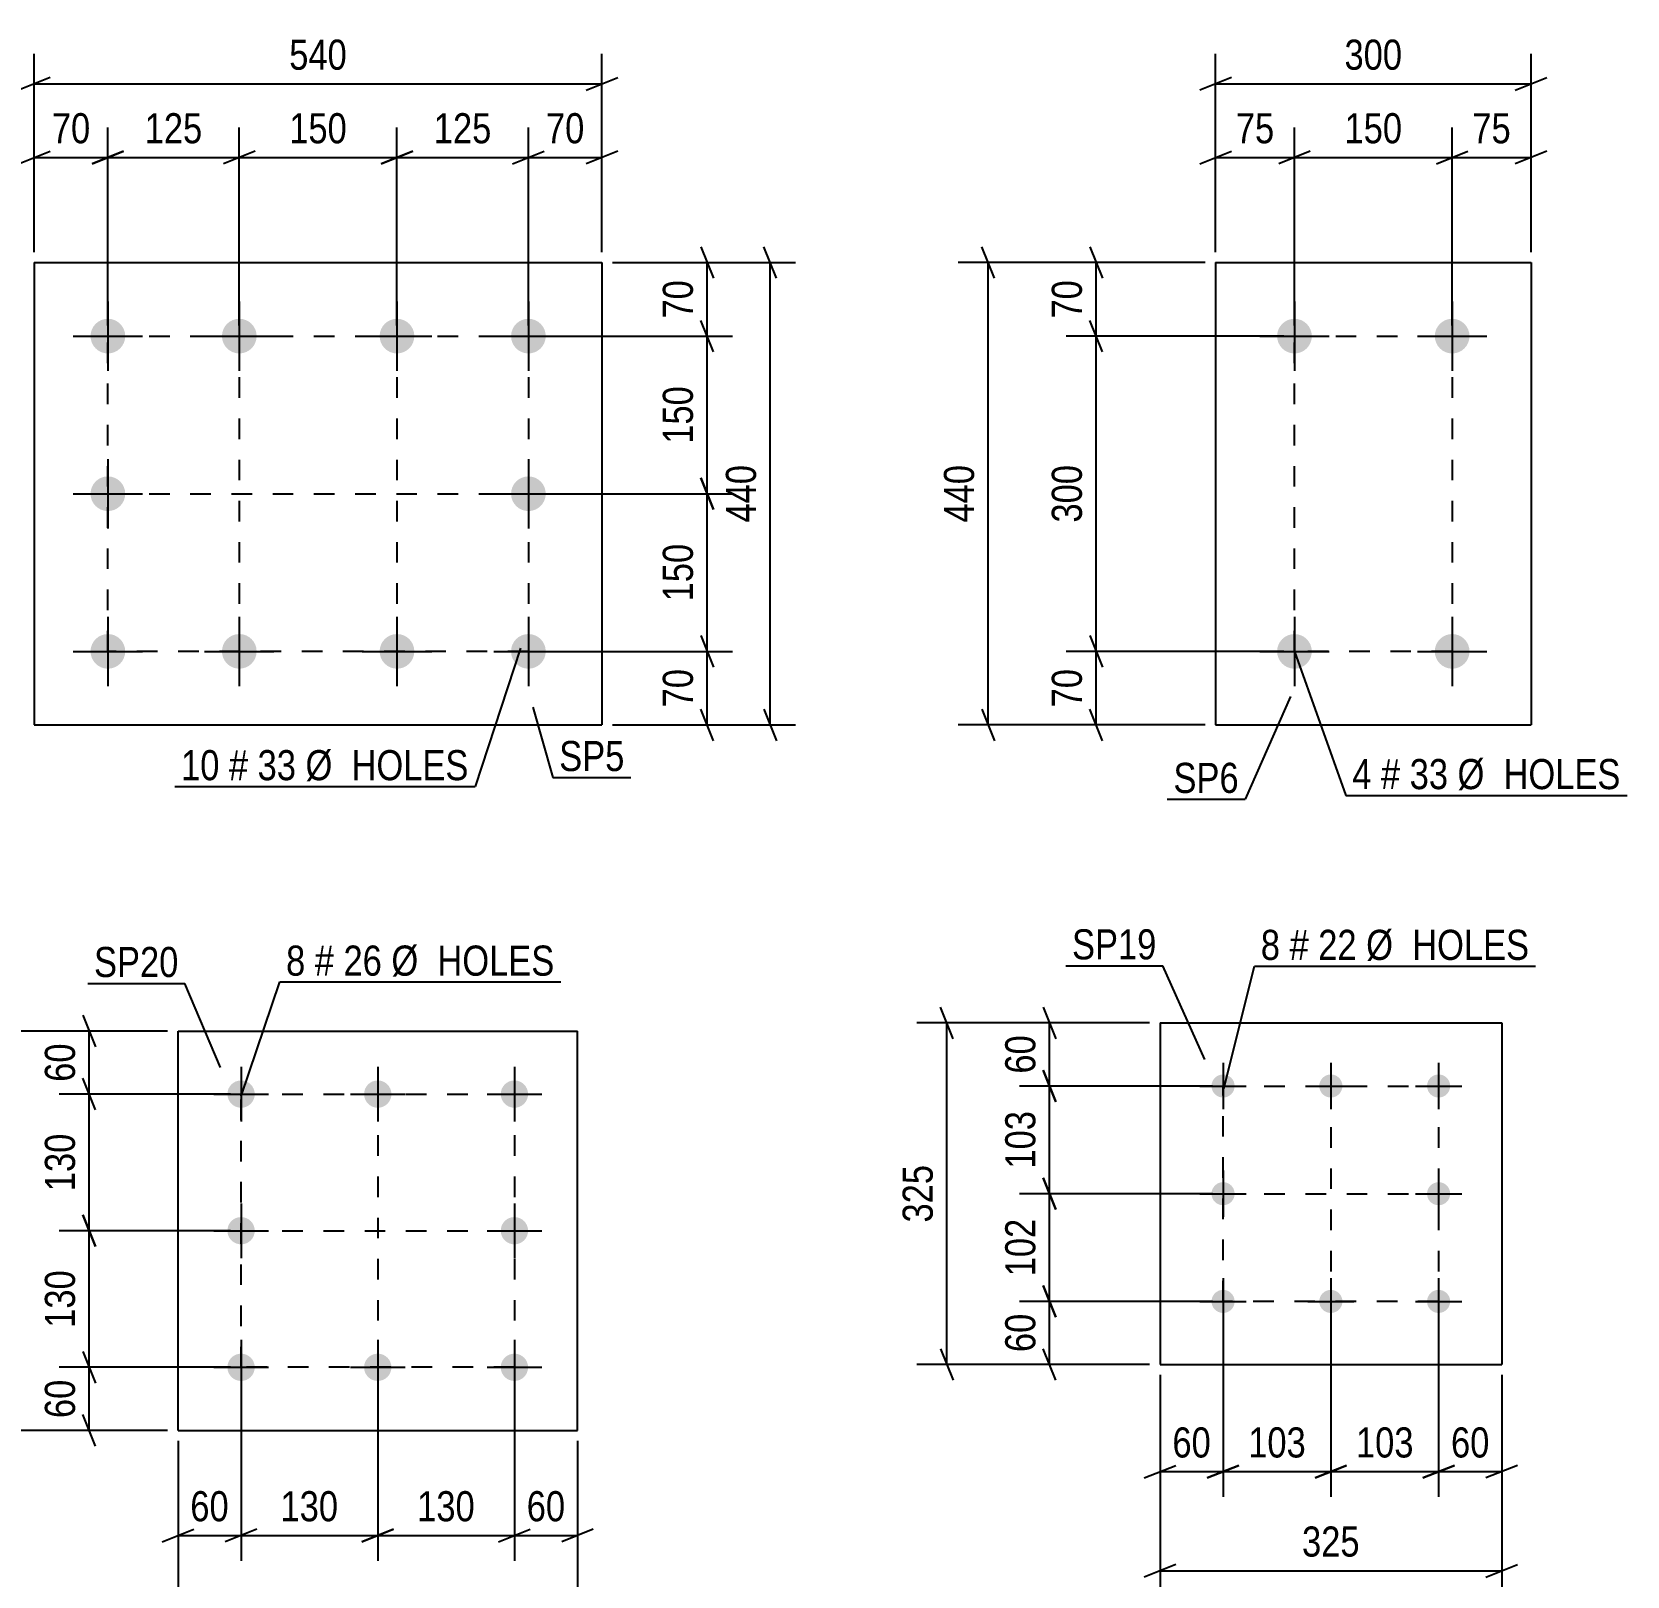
# Model space of a CAD drawing. Header units: millimetres. Extents: x 0 to 1189, y 0 to 841.
# Drawn here: x 195.6 to 347.3, y 141.1 to 288.1 of the extents above; entities that cross this region are included whole.
import ezdxf

# ---------------------------------------------------------------- set-up
doc = ezdxf.new("R2010")
doc.units = ezdxf.units.MM
doc.linetypes.add('DXK_LINE_DOT2', pattern=[3.9198, 1.9599, -1.9599])
doc.styles.add('Arial Narrow', font='ARIALN.TTF', dxfattribs={"height": 0.2})

# ---------------------------------------------------------------- blocks, each defined once
blk = doc.blocks.new('Bolt-285407614-7671 - 7637')
at = {"linetype": 'Continuous'}
for points in [[(315.68, 260.76, -1), (315.68, 257.46, -1)], [(330.68, 260.76, -1), (330.68, 257.46, -1)], [(315.68, 230.76, -1), (315.68, 227.46, -1)], [(330.68, 230.76, -1), (330.68, 227.46, -1)]]:
    blk.add_hatch(color=1, dxfattribs=at).paths.add_polyline_path(points)
at = {"color": 1, "linetype": 'Continuous'}
for p, q in [((315.68, 262.41), (315.68, 255.81)), ((330.68, 262.41), (330.68, 255.81)), ((312.38, 259.11), (318.98, 259.11)), ((327.38, 259.11), (333.98, 259.11)), ((315.68, 232.41), (315.68, 225.81)), ((330.68, 232.41), (330.68, 225.81)), ((312.38, 229.11), (318.98, 229.11)), ((327.38, 229.11), (333.98, 229.11))]:
    blk.add_line(p, q, dxfattribs=at)
blk = doc.blocks.new('Part-285407614-7676 - 7637')
at = {"color": 2, "linetype": 'Continuous'}
for p, q in [((308.18, 266.11), (308.18, 222.11)), ((308.18, 266.11), (338.18, 266.11)), ((338.18, 266.11), (338.18, 222.11)), ((308.18, 222.11), (338.18, 222.11))]:
    blk.add_line(p, q, dxfattribs=at)
blk = doc.blocks.new('Bolt-285407614-6817 - 6783')
at = {"linetype": 'Continuous'}
for points in [[(308.89, 188.85, -1), (308.89, 186.65, -1)], [(319.14, 188.85, -1), (319.14, 186.65, -1)], [(329.39, 188.85, -1), (329.39, 186.65, -1)], [(308.89, 178.6, -1), (308.89, 176.4, -1)], [(329.39, 178.6, -1), (329.39, 176.4, -1)], [(308.89, 168.35, -1), (308.89, 166.15, -1)], [(319.14, 168.35, -1), (319.14, 166.15, -1)], [(329.39, 168.35, -1), (329.39, 166.15, -1)]]:
    blk.add_hatch(color=1, dxfattribs=at).paths.add_polyline_path(points)
at = {"color": 1, "linetype": 'Continuous'}
for p, q in [((308.89, 189.95), (308.89, 185.55)), ((319.14, 189.95), (319.14, 185.55)), ((329.39, 189.95), (329.39, 185.55)), ((306.69, 187.75), (311.09, 187.75)), ((316.94, 187.75), (321.34, 187.75)), ((327.19, 187.75), (331.59, 187.75)), ((308.89, 179.7), (308.89, 175.3)), ((329.39, 179.7), (329.39, 175.3)), ((306.69, 177.5), (311.09, 177.5)), ((327.19, 177.5), (331.59, 177.5)), ((308.89, 169.45), (308.89, 165.05)), ((319.14, 169.45), (319.14, 165.05)), ((329.39, 169.45), (329.39, 165.05)), ((306.69, 167.25), (311.09, 167.25)), ((316.94, 167.25), (321.34, 167.25)), ((327.19, 167.25), (331.59, 167.25))]:
    blk.add_line(p, q, dxfattribs=at)
blk = doc.blocks.new('Part-285407614-6822 - 6783')
at = {"color": 2, "linetype": 'Continuous'}
for p, q in [((302.89, 193.75), (302.89, 161.25)), ((302.89, 193.75), (335.39, 193.75)), ((335.39, 193.75), (335.39, 161.25)), ((302.89, 161.25), (335.39, 161.25))]:
    blk.add_line(p, q, dxfattribs=at)
blk = doc.blocks.new('Bolt-285407614-6959 - 6925')
at = {"linetype": 'Continuous'}
for points in [[(215.48, 188.28, -1), (215.48, 185.68, -1)], [(228.48, 188.28, -1), (228.48, 185.68, -1)], [(241.48, 188.28, -1), (241.48, 185.68, -1)], [(215.48, 175.28, -1), (215.48, 172.68, -1)], [(241.48, 175.28, -1), (241.48, 172.68, -1)], [(215.48, 162.28, -1), (215.48, 159.68, -1)], [(228.48, 162.28, -1), (228.48, 159.68, -1)], [(241.48, 162.28, -1), (241.48, 159.68, -1)]]:
    blk.add_hatch(color=1, dxfattribs=at).paths.add_polyline_path(points)
at = {"color": 1, "linetype": 'Continuous'}
for p, q in [((215.48, 189.58), (215.48, 184.38)), ((228.48, 189.58), (228.48, 184.38)), ((241.48, 189.58), (241.48, 184.38)), ((212.88, 186.98), (218.08, 186.98)), ((225.88, 186.98), (231.08, 186.98)), ((238.88, 186.98), (244.08, 186.98)), ((215.48, 176.58), (215.48, 171.38)), ((241.48, 176.58), (241.48, 171.38)), ((212.88, 173.98), (218.08, 173.98)), ((238.88, 173.98), (244.08, 173.98)), ((215.48, 163.58), (215.48, 158.38)), ((228.48, 163.58), (228.48, 158.38)), ((241.48, 163.58), (241.48, 158.38)), ((212.88, 160.98), (218.08, 160.98)), ((225.88, 160.98), (231.08, 160.98)), ((238.88, 160.98), (244.08, 160.98))]:
    blk.add_line(p, q, dxfattribs=at)
blk = doc.blocks.new('Part-285407614-6964 - 6925')
at = {"color": 2, "linetype": 'Continuous'}
for p, q in [((209.48, 154.98), (209.48, 192.98)), ((209.48, 192.98), (247.48, 192.98)), ((247.48, 154.98), (247.48, 192.98)), ((209.48, 154.98), (247.48, 154.98))]:
    blk.add_line(p, q, dxfattribs=at)
blk = doc.blocks.new('Bolt-285407614-7809 - 7775')
at = {"linetype": 'Continuous'}
for points in [[(202.81, 260.76, -1), (202.81, 257.46, -1)], [(215.31, 260.76, -1), (215.31, 257.46, -1)], [(230.31, 260.76, -1), (230.31, 257.46, -1)], [(242.81, 260.76, -1), (242.81, 257.46, -1)], [(202.81, 245.76, -1), (202.81, 242.46, -1)], [(242.81, 245.76, -1), (242.81, 242.46, -1)], [(202.81, 230.76, -1), (202.81, 227.46, -1)], [(215.31, 230.76, -1), (215.31, 227.46, -1)], [(230.31, 230.76, -1), (230.31, 227.46, -1)], [(242.81, 230.76, -1), (242.81, 227.46, -1)]]:
    blk.add_hatch(color=1, dxfattribs=at).paths.add_polyline_path(points)
at = {"color": 1, "linetype": 'Continuous'}
for p, q in [((202.81, 262.41), (202.81, 255.81)), ((215.31, 262.41), (215.31, 255.81)), ((230.31, 262.41), (230.31, 255.81)), ((242.81, 262.41), (242.81, 255.81)), ((199.51, 259.11), (206.11, 259.11)), ((212.01, 259.11), (218.61, 259.11)), ((227.01, 259.11), (233.61, 259.11)), ((239.51, 259.11), (246.11, 259.11)), ((202.81, 247.41), (202.81, 240.81)), ((242.81, 247.41), (242.81, 240.81)), ((199.51, 244.11), (206.11, 244.11)), ((239.51, 244.11), (246.11, 244.11)), ((202.81, 232.41), (202.81, 225.81)), ((215.31, 232.41), (215.31, 225.81)), ((230.31, 232.41), (230.31, 225.81)), ((242.81, 232.41), (242.81, 225.81)), ((199.51, 229.11), (206.11, 229.11)), ((212.01, 229.11), (218.61, 229.11)), ((227.01, 229.11), (233.61, 229.11)), ((239.51, 229.11), (246.11, 229.11))]:
    blk.add_line(p, q, dxfattribs=at)
blk = doc.blocks.new('Part-285407614-7814 - 7775')
at = {"color": 2, "linetype": 'Continuous'}
for p, q in [((195.81, 266.11), (195.81, 222.11)), ((195.81, 266.11), (249.81, 266.11)), ((249.81, 266.11), (249.81, 222.11)), ((195.81, 222.11), (249.81, 222.11))]:
    blk.add_line(p, q, dxfattribs=at)
blk = doc.blocks.new('Rectangle-285407614-7761 - 7637')
at = {"color": 1, "linetype": 'DXK_LINE_DOT2'}
blk.add_lwpolyline([(315.68, 259.11), (330.68, 259.11), (330.68, 229.11), (315.68, 229.11), (315.68, 259.11)], close=True, dxfattribs=at)
blk = doc.blocks.new('Rectangle-285407614-6909 - 6783')
at = {"color": 1, "linetype": 'DXK_LINE_DOT2'}
blk.add_lwpolyline([(308.89, 187.75), (329.39, 187.75), (329.39, 167.25), (308.89, 167.25), (308.89, 187.75)], close=True, dxfattribs=at)
blk = doc.blocks.new('Rectangle-285407614-7051 - 6925')
at = {"color": 1, "linetype": 'DXK_LINE_DOT2'}
blk.add_lwpolyline([(215.48, 186.98), (241.48, 186.98), (241.48, 160.98), (215.48, 160.98), (215.48, 186.98)], close=True, dxfattribs=at)
blk = doc.blocks.new('Rectangle-285407614-7910 - 7775')
at = {"color": 1, "linetype": 'DXK_LINE_DOT2'}
blk.add_lwpolyline([(202.81, 259.11), (242.81, 259.11), (242.81, 229.11), (202.81, 229.11), (202.81, 259.11)], close=True, dxfattribs=at)
blk = doc.blocks.new('Line-285407614-6902 - 6783')
at = {"color": 1, "linetype": 'DXK_LINE_DOT2'}
blk.add_line((308.89, 177.5), (329.39, 177.5), dxfattribs=at)
blk = doc.blocks.new('Line-285407614-7044 - 6925')
at = {"color": 1, "linetype": 'DXK_LINE_DOT2'}
blk.add_line((215.48, 173.98), (241.48, 173.98), dxfattribs=at)
blk = doc.blocks.new('Line-285407614-7903 - 7775')
at = {"color": 1, "linetype": 'DXK_LINE_DOT2'}
blk.add_line((202.81, 244.11), (242.81, 244.11), dxfattribs=at)
blk = doc.blocks.new('Line-285407614-6895 - 6783')
at = {"color": 1, "linetype": 'DXK_LINE_DOT2'}
blk.add_line((319.14, 187.75), (319.14, 167.25), dxfattribs=at)
blk = doc.blocks.new('Line-285407614-7037 - 6925')
at = {"color": 1, "linetype": 'DXK_LINE_DOT2'}
blk.add_line((228.48, 186.98), (228.48, 160.98), dxfattribs=at)
blk = doc.blocks.new('Line-285407614-7896 - 7775')
at = {"color": 1, "linetype": 'DXK_LINE_DOT2'}
blk.add_line((215.31, 259.11), (215.31, 229.11), dxfattribs=at)
blk = doc.blocks.new('Line-285407614-7889 - 7775')
at = {"color": 1, "linetype": 'DXK_LINE_DOT2'}
blk.add_line((230.31, 259.11), (230.31, 229.11), dxfattribs=at)
blk = doc.blocks.new('StraightDimension-285407614-7689 - 7637')
at = {"color": 7, "linetype": 'Continuous'}
for p, q in [((308.18, 267.11), (308.18, 278.96)), ((315.68, 260.11), (315.68, 278.96)), ((306.68, 275.51), (309.68, 276.71)), ((317.18, 276.71), (314.18, 275.51)), ((308.18, 276.11), (315.68, 276.11))]:
    blk.add_line(p, q, dxfattribs=at)
at = {"color": 0}
blk.add_wipeout([(314.36, 276.86), (314.36, 281.06), (309.5, 281.06), (309.5, 276.86)], dxfattribs=at)
at = {"color": 3, "style": 'Arial Narrow'}
blk.add_text('75', height=2.863, dxfattribs=at).set_placement((310.1, 277.46))
blk = doc.blocks.new('StraightDimension-285407614-7699 - 7637')
at = {"color": 7, "linetype": 'Continuous'}
for p, q in [((315.68, 260.11), (315.68, 278.96)), ((330.68, 260.11), (330.68, 278.96)), ((317.18, 276.71), (314.18, 275.51)), ((329.18, 275.51), (332.18, 276.71)), ((315.68, 276.11), (330.68, 276.11))]:
    blk.add_line(p, q, dxfattribs=at)
at = {"color": 0}
blk.add_wipeout([(326.53, 276.86), (326.53, 281.06), (319.84, 281.06), (319.84, 276.86)], dxfattribs=at)
at = {"color": 3, "style": 'Arial Narrow'}
blk.add_text('150', height=2.863, dxfattribs=at).set_placement((320.44, 277.46))
blk = doc.blocks.new('StraightDimension-285407614-7731 - 7637')
at = {"color": 7, "linetype": 'Continuous'}
for p, q in [((296.21, 230.61), (297.41, 227.61)), ((314.68, 229.11), (293.96, 229.11)), ((296.81, 222.11), (296.81, 229.11)), ((297.41, 220.61), (296.21, 223.61)), ((307.18, 222.11), (293.96, 222.11))]:
    blk.add_line(p, q, dxfattribs=at)
at = {"color": 0}
blk.add_wipeout([(296.06, 228.04), (291.86, 228.04), (291.86, 223.18), (296.06, 223.18)], dxfattribs=at)
at = {"color": 3, "style": 'Arial Narrow'}
blk.add_text('70', height=2.863, rotation=90.0002, dxfattribs=at).set_placement((295.46, 223.78))
blk = doc.blocks.new('StraightDimension-285407614-7678 - 7637')
at = {"color": 7, "linetype": 'Continuous'}
for p, q in [((308.18, 267.11), (308.18, 285.96)), ((338.18, 267.11), (338.18, 285.96)), ((309.68, 283.71), (306.68, 282.51)), ((308.18, 283.11), (338.18, 283.11)), ((336.68, 282.51), (339.68, 283.71))]:
    blk.add_line(p, q, dxfattribs=at)
at = {"color": 0}
blk.add_wipeout([(326.53, 283.86), (326.53, 288.06), (319.84, 288.06), (319.84, 283.86)], dxfattribs=at)
at = {"color": 3, "style": 'Arial Narrow'}
blk.add_text('300', height=2.863, dxfattribs=at).set_placement((320.44, 284.46))
blk = doc.blocks.new('StraightDimension-285407614-7709 - 7637')
at = {"color": 7, "linetype": 'Continuous'}
for p, q in [((330.68, 260.11), (330.68, 278.96)), ((338.18, 267.11), (338.18, 278.96)), ((329.18, 275.51), (332.18, 276.71)), ((339.68, 276.71), (336.68, 275.51)), ((330.68, 276.11), (338.18, 276.11))]:
    blk.add_line(p, q, dxfattribs=at)
at = {"color": 0}
blk.add_wipeout([(336.86, 276.86), (336.86, 281.06), (332, 281.06), (332, 276.86)], dxfattribs=at)
at = {"color": 3, "style": 'Arial Narrow'}
blk.add_text('75', height=2.863, dxfattribs=at).set_placement((332.6, 277.46))
blk = doc.blocks.new('StraightDimension-285407614-7720 - 7637')
at = {"color": 7, "linetype": 'Continuous'}
for p, q in [((287.15, 264.61), (285.95, 267.61)), ((307.18, 266.11), (283.7, 266.11)), ((286.55, 222.11), (286.55, 266.11)), ((285.95, 223.61), (287.15, 220.61)), ((307.18, 222.11), (283.7, 222.11))]:
    blk.add_line(p, q, dxfattribs=at)
at = {"color": 0}
blk.add_wipeout([(285.8, 247.45), (281.6, 247.45), (281.6, 240.77), (285.8, 240.77)], dxfattribs=at)
at = {"color": 3, "style": 'Arial Narrow'}
blk.add_text('440', height=2.863, rotation=90.0002, dxfattribs=at).set_placement((285.2, 241.37))
blk = doc.blocks.new('StraightDimension-285407614-7741 - 7637')
at = {"color": 7, "linetype": 'Continuous'}
for p, q in [((297.41, 257.61), (296.21, 260.61)), ((314.68, 259.11), (293.96, 259.11)), ((296.81, 229.11), (296.81, 259.11)), ((296.21, 230.61), (297.41, 227.61)), ((314.68, 229.11), (293.96, 229.11))]:
    blk.add_line(p, q, dxfattribs=at)
at = {"color": 0}
blk.add_wipeout([(296.06, 247.45), (291.86, 247.45), (291.86, 240.77), (296.06, 240.77)], dxfattribs=at)
at = {"color": 3, "style": 'Arial Narrow'}
blk.add_text('300', height=2.863, rotation=90.0002, dxfattribs=at).set_placement((295.46, 241.37))
blk = doc.blocks.new('StraightDimension-285407614-7751 - 7637')
at = {"color": 7, "linetype": 'Continuous'}
for p, q in [((296.21, 267.61), (297.41, 264.61)), ((307.18, 266.11), (293.96, 266.11)), ((296.81, 259.11), (296.81, 266.11)), ((297.41, 257.61), (296.21, 260.61)), ((314.68, 259.11), (293.96, 259.11))]:
    blk.add_line(p, q, dxfattribs=at)
at = {"color": 0}
blk.add_wipeout([(296.06, 265.04), (291.86, 265.04), (291.86, 260.18), (296.06, 260.18)], dxfattribs=at)
at = {"color": 3, "style": 'Arial Narrow'}
blk.add_text('70', height=2.863, rotation=90.0002, dxfattribs=at).set_placement((295.46, 260.78))
blk = doc.blocks.new('StraightDimension-285407614-6824 - 6783')
at = {"color": 7, "linetype": 'Continuous'}
for p, q in [((302.89, 160.25), (302.89, 139.22)), ((335.39, 160.25), (335.39, 139.22)), ((304.39, 142.22), (301.39, 141.02)), ((302.89, 141.62), (335.39, 141.62)), ((333.89, 141.02), (336.89, 142.22))]:
    blk.add_line(p, q, dxfattribs=at)
at = {"color": 0}
blk.add_wipeout([(322.49, 142.37), (322.49, 146.57), (315.8, 146.57), (315.8, 142.37)], dxfattribs=at)
at = {"color": 3, "style": 'Arial Narrow'}
blk.add_text('325', height=2.863, dxfattribs=at).set_placement((316.4, 142.97))
blk = doc.blocks.new('StraightDimension-285407614-6835 - 6783')
at = {"color": 7, "linetype": 'Continuous'}
for p, q in [((308.89, 166.25), (308.89, 148.65)), ((302.89, 160.25), (302.89, 148.65)), ((301.39, 150.45), (304.39, 151.65)), ((302.89, 151.05), (308.89, 151.05)), ((310.39, 151.65), (307.39, 150.45))]:
    blk.add_line(p, q, dxfattribs=at)
at = {"color": 0}
blk.add_wipeout([(308.32, 151.8), (308.32, 156), (303.47, 156), (303.47, 151.8)], dxfattribs=at)
at = {"color": 3, "style": 'Arial Narrow'}
blk.add_text('60', height=2.863, dxfattribs=at).set_placement((304.07, 152.4))
blk = doc.blocks.new('StraightDimension-285407614-6849 - 6783')
at = {"color": 7, "linetype": 'Continuous'}
for p, q in [((329.39, 166.25), (329.39, 148.65)), ((335.39, 160.25), (335.39, 148.65)), ((327.89, 150.45), (330.89, 151.65)), ((329.39, 151.05), (335.39, 151.05)), ((336.89, 151.65), (333.89, 150.45))]:
    blk.add_line(p, q, dxfattribs=at)
at = {"color": 0}
blk.add_wipeout([(334.82, 151.8), (334.82, 156), (329.97, 156), (329.97, 151.8)], dxfattribs=at)
at = {"color": 3, "style": 'Arial Narrow'}
blk.add_text('60', height=2.863, dxfattribs=at).set_placement((330.57, 152.4))
blk = doc.blocks.new('StraightDimension-285407614-6860 - 6783')
at = {"color": 7, "linetype": 'Continuous'}
for p, q in [((283.22, 192.25), (282.02, 195.25)), ((301.89, 193.75), (279.77, 193.75)), ((282.62, 161.25), (282.62, 193.75)), ((282.02, 162.75), (283.22, 159.75)), ((301.89, 161.25), (279.77, 161.25))]:
    blk.add_line(p, q, dxfattribs=at)
at = {"color": 0}
blk.add_wipeout([(281.87, 180.85), (277.67, 180.85), (277.67, 174.16), (281.87, 174.16)], dxfattribs=at)
at = {"color": 3, "style": 'Arial Narrow'}
blk.add_text('325', height=2.863, rotation=90.0002, dxfattribs=at).set_placement((281.27, 174.76))
blk = doc.blocks.new('StraightDimension-285407614-6871 - 6783')
at = {"color": 7, "linetype": 'Continuous'}
for p, q in [((291.78, 168.75), (292.98, 165.75)), ((307.89, 167.25), (289.53, 167.25)), ((292.38, 161.25), (292.38, 167.25)), ((292.98, 159.75), (291.78, 162.75)), ((301.89, 161.25), (289.53, 161.25))]:
    blk.add_line(p, q, dxfattribs=at)
at = {"color": 0}
blk.add_wipeout([(291.63, 166.68), (287.43, 166.68), (287.43, 161.83), (291.63, 161.83)], dxfattribs=at)
at = {"color": 3, "style": 'Arial Narrow'}
blk.add_text('60', height=2.863, rotation=90.0002, dxfattribs=at).set_placement((291.03, 162.43))
blk = doc.blocks.new('StraightDimension-285407614-6885 - 6783')
at = {"color": 7, "linetype": 'Continuous'}
for p, q in [((291.78, 195.25), (292.98, 192.25)), ((301.89, 193.75), (289.53, 193.75)), ((292.38, 187.75), (292.38, 193.75)), ((292.98, 186.25), (291.78, 189.25)), ((307.89, 187.75), (289.53, 187.75))]:
    blk.add_line(p, q, dxfattribs=at)
at = {"color": 0}
blk.add_wipeout([(291.63, 193.18), (287.43, 193.18), (287.43, 188.33), (291.63, 188.33)], dxfattribs=at)
at = {"color": 3, "style": 'Arial Narrow'}
blk.add_text('60', height=2.863, rotation=90.0002, dxfattribs=at).set_placement((291.03, 188.93))
blk = doc.blocks.new('StraightDimension-285407614-36236 - 6783')
at = {"color": 7, "linetype": 'Continuous'}
for p, q in [((308.89, 166.25), (308.89, 148.65)), ((319.14, 166.25), (319.14, 148.65)), ((307.39, 150.45), (310.39, 151.65)), ((308.89, 151.05), (319.14, 151.05)), ((320.64, 151.65), (317.64, 150.45))]:
    blk.add_line(p, q, dxfattribs=at)
at = {"color": 0}
blk.add_wipeout([(317.36, 151.8), (317.36, 156), (310.68, 156), (310.68, 151.8)], dxfattribs=at)
at = {"color": 3, "style": 'Arial Narrow'}
blk.add_text('103', height=2.863, dxfattribs=at).set_placement((311.28, 152.4))
blk = doc.blocks.new('StraightDimension-285407614-36238 - 6783')
at = {"color": 7, "linetype": 'Continuous'}
for p, q in [((319.14, 166.25), (319.14, 148.65)), ((329.39, 166.25), (329.39, 148.65)), ((317.64, 150.45), (320.64, 151.65)), ((319.14, 151.05), (329.39, 151.05)), ((330.89, 151.65), (327.89, 150.45))]:
    blk.add_line(p, q, dxfattribs=at)
at = {"color": 0}
blk.add_wipeout([(327.61, 151.8), (327.61, 156), (320.93, 156), (320.93, 151.8)], dxfattribs=at)
at = {"color": 3, "style": 'Arial Narrow'}
blk.add_text('103', height=2.863, dxfattribs=at).set_placement((321.53, 152.4))
blk = doc.blocks.new('StraightDimension-285407614-36258 - 6783')
at = {"color": 7, "linetype": 'Continuous'}
for p, q in [((291.78, 179), (292.98, 176)), ((307.89, 177.5), (289.53, 177.5)), ((292.38, 167.25), (292.38, 177.5)), ((292.98, 165.75), (291.78, 168.75)), ((307.89, 167.25), (289.53, 167.25))]:
    blk.add_line(p, q, dxfattribs=at)
at = {"color": 0}
blk.add_wipeout([(291.63, 175.72), (287.43, 175.72), (287.43, 169.04), (291.63, 169.04)], dxfattribs=at)
at = {"color": 3, "style": 'Arial Narrow'}
blk.add_text('102', height=2.863, rotation=90.0002, dxfattribs=at).set_placement((291.03, 169.64))
blk = doc.blocks.new('StraightDimension-285407614-36260 - 6783')
at = {"color": 7, "linetype": 'Continuous'}
for p, q in [((291.78, 189.25), (292.98, 186.25)), ((307.89, 187.75), (289.53, 187.75)), ((292.38, 177.5), (292.38, 187.75)), ((292.98, 176), (291.78, 179)), ((307.89, 177.5), (289.53, 177.5))]:
    blk.add_line(p, q, dxfattribs=at)
at = {"color": 0}
blk.add_wipeout([(291.63, 185.97), (287.43, 185.97), (287.43, 179.29), (291.63, 179.29)], dxfattribs=at)
at = {"color": 3, "style": 'Arial Narrow'}
blk.add_text('103', height=2.863, rotation=90.0002, dxfattribs=at).set_placement((291.03, 179.89))
blk = doc.blocks.new('StraightDimension-285407614-36305 - 6925')
at = {"color": 7, "linetype": 'Continuous'}
for p, q in [((201.63, 172.48), (200.43, 175.48)), ((214.48, 173.98), (198.18, 173.98)), ((201.03, 160.98), (201.03, 173.98)), ((200.43, 162.48), (201.63, 159.48)), ((214.48, 160.98), (198.18, 160.98))]:
    blk.add_line(p, q, dxfattribs=at)
at = {"color": 0}
blk.add_wipeout([(200.28, 170.83), (196.08, 170.83), (196.08, 164.14), (200.28, 164.14)], dxfattribs=at)
at = {"color": 3, "style": 'Arial Narrow'}
blk.add_text('130', height=2.863, rotation=90.0002, dxfattribs=at).set_placement((199.68, 164.74))
blk = doc.blocks.new('StraightDimension-285407614-6966 - 6925')
at = {"color": 7, "linetype": 'Continuous'}
for p, q in [((209.48, 153.98), (209.48, 132.66)), ((247.48, 153.98), (247.48, 132.66)), ((210.98, 135.66), (207.98, 134.46)), ((209.48, 135.06), (247.48, 135.06)), ((245.98, 134.46), (248.98, 135.66))]:
    blk.add_line(p, q, dxfattribs=at)
at = {"color": 0}
blk.add_wipeout([(231.82, 135.81), (231.82, 140.01), (225.13, 140.01), (225.13, 135.81)], dxfattribs=at)
at = {"color": 3, "style": 'Arial Narrow'}
blk.add_text('380', height=2.863, dxfattribs=at).set_placement((225.73, 136.41))
blk = doc.blocks.new('StraightDimension-285407614-36283 - 6925')
at = {"color": 7, "linetype": 'Continuous'}
for p, q in [((215.48, 159.98), (215.48, 142.58)), ((228.48, 159.98), (228.48, 142.58)), ((216.98, 145.58), (213.98, 144.38)), ((215.48, 144.98), (228.48, 144.98)), ((226.98, 144.38), (229.98, 145.58))]:
    blk.add_line(p, q, dxfattribs=at)
at = {"color": 0}
blk.add_wipeout([(225.32, 145.73), (225.32, 149.93), (218.63, 149.93), (218.63, 145.73)], dxfattribs=at)
at = {"color": 3, "style": 'Arial Narrow'}
blk.add_text('130', height=2.863, dxfattribs=at).set_placement((219.23, 146.33))
blk = doc.blocks.new('StraightDimension-285407614-6977 - 6925')
at = {"color": 7, "linetype": 'Continuous'}
for p, q in [((215.48, 159.98), (215.48, 142.58)), ((209.48, 153.98), (209.48, 142.58)), ((207.98, 144.38), (210.98, 145.58)), ((209.48, 144.98), (215.48, 144.98)), ((216.98, 145.58), (213.98, 144.38))]:
    blk.add_line(p, q, dxfattribs=at)
at = {"color": 0}
blk.add_wipeout([(214.9, 145.73), (214.9, 149.93), (210.05, 149.93), (210.05, 145.73)], dxfattribs=at)
at = {"color": 3, "style": 'Arial Narrow'}
blk.add_text('60', height=2.863, dxfattribs=at).set_placement((210.65, 146.33))
blk = doc.blocks.new('StraightDimension-285407614-36285 - 6925')
at = {"color": 7, "linetype": 'Continuous'}
for p, q in [((228.48, 159.98), (228.48, 142.58)), ((241.48, 159.98), (241.48, 142.58)), ((229.98, 145.58), (226.98, 144.38)), ((228.48, 144.98), (241.48, 144.98)), ((239.98, 144.38), (242.98, 145.58))]:
    blk.add_line(p, q, dxfattribs=at)
at = {"color": 0}
blk.add_wipeout([(238.32, 145.73), (238.32, 149.93), (231.63, 149.93), (231.63, 145.73)], dxfattribs=at)
at = {"color": 3, "style": 'Arial Narrow'}
blk.add_text('130', height=2.863, dxfattribs=at).set_placement((232.23, 146.33))
blk = doc.blocks.new('StraightDimension-285407614-6991 - 6925')
at = {"color": 7, "linetype": 'Continuous'}
for p, q in [((241.48, 159.98), (241.48, 142.58)), ((247.48, 153.98), (247.48, 142.58)), ((239.98, 144.38), (242.98, 145.58)), ((241.48, 144.98), (247.48, 144.98)), ((248.98, 145.58), (245.98, 144.38))]:
    blk.add_line(p, q, dxfattribs=at)
at = {"color": 0}
blk.add_wipeout([(246.9, 145.73), (246.9, 149.93), (242.05, 149.93), (242.05, 145.73)], dxfattribs=at)
at = {"color": 3, "style": 'Arial Narrow'}
blk.add_text('60', height=2.863, dxfattribs=at).set_placement((242.65, 146.33))
blk = doc.blocks.new('StraightDimension-285407614-7002 - 6925')
at = {"color": 7, "linetype": 'Continuous'}
for p, q in [((191.54, 191.48), (190.34, 194.48)), ((208.48, 192.98), (188.09, 192.98)), ((190.94, 154.98), (190.94, 192.98)), ((190.34, 156.48), (191.54, 153.48)), ((208.48, 154.98), (188.09, 154.98))]:
    blk.add_line(p, q, dxfattribs=at)
at = {"color": 0}
blk.add_wipeout([(190.19, 177.33), (185.99, 177.33), (185.99, 170.64), (190.19, 170.64)], dxfattribs=at)
at = {"color": 3, "style": 'Arial Narrow'}
blk.add_text('380', height=2.863, rotation=90.0002, dxfattribs=at).set_placement((189.59, 171.24))
blk = doc.blocks.new('StraightDimension-285407614-7013 - 6925')
at = {"color": 7, "linetype": 'Continuous'}
for p, q in [((200.43, 162.48), (201.63, 159.48)), ((214.48, 160.98), (198.18, 160.98)), ((201.03, 154.98), (201.03, 160.98)), ((201.63, 153.48), (200.43, 156.48)), ((208.48, 154.98), (198.18, 154.98))]:
    blk.add_line(p, q, dxfattribs=at)
at = {"color": 0}
blk.add_wipeout([(200.28, 160.41), (196.08, 160.41), (196.08, 155.55), (200.28, 155.55)], dxfattribs=at)
at = {"color": 3, "style": 'Arial Narrow'}
blk.add_text('60', height=2.863, rotation=90.0002, dxfattribs=at).set_placement((199.68, 156.15))
blk = doc.blocks.new('StraightDimension-285407614-7027 - 6925')
at = {"color": 7, "linetype": 'Continuous'}
for p, q in [((200.43, 194.48), (201.63, 191.48)), ((208.48, 192.98), (198.18, 192.98)), ((201.03, 186.98), (201.03, 192.98)), ((201.63, 185.48), (200.43, 188.48)), ((214.48, 186.98), (198.18, 186.98))]:
    blk.add_line(p, q, dxfattribs=at)
at = {"color": 0}
blk.add_wipeout([(200.28, 192.41), (196.08, 192.41), (196.08, 187.55), (200.28, 187.55)], dxfattribs=at)
at = {"color": 3, "style": 'Arial Narrow'}
blk.add_text('60', height=2.863, rotation=90.0002, dxfattribs=at).set_placement((199.68, 188.15))
blk = doc.blocks.new('StraightDimension-285407614-36307 - 6925')
at = {"color": 7, "linetype": 'Continuous'}
for p, q in [((201.63, 185.48), (200.43, 188.48)), ((214.48, 186.98), (198.18, 186.98)), ((201.03, 173.98), (201.03, 186.98)), ((200.43, 175.48), (201.63, 172.48)), ((214.48, 173.98), (198.18, 173.98))]:
    blk.add_line(p, q, dxfattribs=at)
at = {"color": 0}
blk.add_wipeout([(200.28, 183.83), (196.08, 183.83), (196.08, 177.14), (200.28, 177.14)], dxfattribs=at)
at = {"color": 3, "style": 'Arial Narrow'}
blk.add_text('130', height=2.863, rotation=90.0002, dxfattribs=at).set_placement((199.68, 177.74))
blk = doc.blocks.new('StraightDimension-285407614-7816 - 7775')
at = {"color": 7, "linetype": 'Continuous'}
for p, q in [((195.81, 267.11), (195.81, 285.96)), ((249.81, 267.11), (249.81, 285.96)), ((197.31, 283.71), (194.31, 282.51)), ((195.81, 283.11), (249.81, 283.11)), ((248.31, 282.51), (251.31, 283.71))]:
    blk.add_line(p, q, dxfattribs=at)
at = {"color": 0}
blk.add_wipeout([(226.15, 283.86), (226.15, 288.06), (219.46, 288.06), (219.46, 283.86)], dxfattribs=at)
at = {"color": 3, "style": 'Arial Narrow'}
blk.add_text('540', height=2.863, dxfattribs=at).set_placement((220.06, 284.46))
blk = doc.blocks.new('StraightDimension-285407614-36594 - 7775')
at = {"color": 7, "linetype": 'Continuous'}
for p, q in [((215.31, 260.11), (215.31, 278.96)), ((230.31, 260.11), (230.31, 278.96)), ((216.81, 276.71), (213.81, 275.51)), ((228.81, 275.51), (231.81, 276.71)), ((215.31, 276.11), (230.31, 276.11))]:
    blk.add_line(p, q, dxfattribs=at)
at = {"color": 0}
blk.add_wipeout([(226.15, 276.86), (226.15, 281.06), (219.46, 281.06), (219.46, 276.86)], dxfattribs=at)
at = {"color": 3, "style": 'Arial Narrow'}
blk.add_text('150', height=2.863, dxfattribs=at).set_placement((220.06, 277.46))
blk = doc.blocks.new('StraightDimension-285407614-7827 - 7775')
at = {"color": 7, "linetype": 'Continuous'}
for p, q in [((195.81, 267.11), (195.81, 278.96)), ((202.81, 260.11), (202.81, 278.96)), ((194.31, 275.51), (197.31, 276.71)), ((204.31, 276.71), (201.31, 275.51)), ((195.81, 276.11), (202.81, 276.11))]:
    blk.add_line(p, q, dxfattribs=at)
at = {"color": 0}
blk.add_wipeout([(201.73, 276.86), (201.73, 281.06), (196.88, 281.06), (196.88, 276.86)], dxfattribs=at)
at = {"color": 3, "style": 'Arial Narrow'}
blk.add_text('70', height=2.863, dxfattribs=at).set_placement((197.48, 277.46))
blk = doc.blocks.new('StraightDimension-285407614-7843 - 7775')
at = {"color": 7, "linetype": 'Continuous'}
for p, q in [((242.81, 260.11), (242.81, 278.96)), ((249.81, 267.11), (249.81, 278.96)), ((241.31, 275.51), (244.31, 276.71)), ((251.31, 276.71), (248.31, 275.51)), ((242.81, 276.11), (249.81, 276.11))]:
    blk.add_line(p, q, dxfattribs=at)
at = {"color": 0}
blk.add_wipeout([(248.73, 276.86), (248.73, 281.06), (243.88, 281.06), (243.88, 276.86)], dxfattribs=at)
at = {"color": 3, "style": 'Arial Narrow'}
blk.add_text('70', height=2.863, dxfattribs=at).set_placement((244.48, 277.46))
blk = doc.blocks.new('StraightDimension-285407614-7854 - 7775')
at = {"color": 7, "linetype": 'Continuous'}
for p, q in [((266.41, 264.61), (265.21, 267.61)), ((250.81, 266.11), (268.21, 266.11)), ((265.81, 222.11), (265.81, 266.11)), ((265.21, 223.61), (266.41, 220.61)), ((250.81, 222.11), (268.21, 222.11))]:
    blk.add_line(p, q, dxfattribs=at)
at = {"color": 0}
blk.add_wipeout([(265.06, 247.45), (260.86, 247.45), (260.86, 240.77), (265.06, 240.77)], dxfattribs=at)
at = {"color": 3, "style": 'Arial Narrow'}
blk.add_text('440', height=2.863, rotation=90.0002, dxfattribs=at).set_placement((264.46, 241.37))
blk = doc.blocks.new('StraightDimension-285407614-7865 - 7775')
at = {"color": 7, "linetype": 'Continuous'}
for p, q in [((259.21, 230.61), (260.41, 227.61)), ((243.81, 229.11), (262.21, 229.11)), ((259.81, 222.11), (259.81, 229.11)), ((260.41, 220.61), (259.21, 223.61)), ((250.81, 222.11), (262.21, 222.11))]:
    blk.add_line(p, q, dxfattribs=at)
at = {"color": 0}
blk.add_wipeout([(259.06, 228.04), (254.86, 228.04), (254.86, 223.18), (259.06, 223.18)], dxfattribs=at)
at = {"color": 3, "style": 'Arial Narrow'}
blk.add_text('70', height=2.863, rotation=90.0002, dxfattribs=at).set_placement((258.46, 223.78))
blk = doc.blocks.new('StraightDimension-285407614-7879 - 7775')
at = {"color": 7, "linetype": 'Continuous'}
for p, q in [((259.21, 267.61), (260.41, 264.61)), ((250.81, 266.11), (262.21, 266.11)), ((259.81, 259.11), (259.81, 266.11)), ((260.41, 257.61), (259.21, 260.61)), ((243.81, 259.11), (262.21, 259.11))]:
    blk.add_line(p, q, dxfattribs=at)
at = {"color": 0}
blk.add_wipeout([(259.06, 265.04), (254.86, 265.04), (254.86, 260.18), (259.06, 260.18)], dxfattribs=at)
at = {"color": 3, "style": 'Arial Narrow'}
blk.add_text('70', height=2.863, rotation=90.0002, dxfattribs=at).set_placement((258.46, 260.78))
blk = doc.blocks.new('StraightDimension-285407614-36592 - 7775')
at = {"color": 7, "linetype": 'Continuous'}
for p, q in [((202.81, 260.11), (202.81, 278.96)), ((215.31, 260.11), (215.31, 278.96)), ((201.31, 275.51), (204.31, 276.71)), ((216.81, 276.71), (213.81, 275.51)), ((202.81, 276.11), (215.31, 276.11))]:
    blk.add_line(p, q, dxfattribs=at)
at = {"color": 0}
blk.add_wipeout([(212.4, 276.86), (212.4, 281.06), (205.71, 281.06), (205.71, 276.86)], dxfattribs=at)
at = {"color": 3, "style": 'Arial Narrow'}
blk.add_text('125', height=2.863, dxfattribs=at).set_placement((206.31, 277.46))
blk = doc.blocks.new('StraightDimension-285407614-36596 - 7775')
at = {"color": 7, "linetype": 'Continuous'}
for p, q in [((230.31, 260.11), (230.31, 278.96)), ((242.81, 260.11), (242.81, 278.96)), ((231.81, 276.71), (228.81, 275.51)), ((241.31, 275.51), (244.31, 276.71)), ((230.31, 276.11), (242.81, 276.11))]:
    blk.add_line(p, q, dxfattribs=at)
at = {"color": 0}
blk.add_wipeout([(239.9, 276.86), (239.9, 281.06), (233.21, 281.06), (233.21, 276.86)], dxfattribs=at)
at = {"color": 3, "style": 'Arial Narrow'}
blk.add_text('125', height=2.863, dxfattribs=at).set_placement((233.81, 277.46))
blk = doc.blocks.new('StraightDimension-285407614-36616 - 7775')
at = {"color": 7, "linetype": 'Continuous'}
for p, q in [((260.41, 242.61), (259.21, 245.61)), ((243.81, 244.11), (262.21, 244.11)), ((259.81, 229.11), (259.81, 244.11)), ((259.21, 230.61), (260.41, 227.61)), ((243.81, 229.11), (262.21, 229.11))]:
    blk.add_line(p, q, dxfattribs=at)
at = {"color": 0}
blk.add_wipeout([(259.06, 239.95), (254.86, 239.95), (254.86, 233.27), (259.06, 233.27)], dxfattribs=at)
at = {"color": 3, "style": 'Arial Narrow'}
blk.add_text('150', height=2.863, rotation=90.0002, dxfattribs=at).set_placement((258.46, 233.87))
blk = doc.blocks.new('StraightDimension-285407614-36618 - 7775')
at = {"color": 7, "linetype": 'Continuous'}
for p, q in [((260.41, 257.61), (259.21, 260.61)), ((243.81, 259.11), (262.21, 259.11)), ((259.81, 244.11), (259.81, 259.11)), ((259.21, 245.61), (260.41, 242.61)), ((243.81, 244.11), (262.21, 244.11))]:
    blk.add_line(p, q, dxfattribs=at)
at = {"color": 0}
blk.add_wipeout([(259.06, 254.95), (254.86, 254.95), (254.86, 248.27), (259.06, 248.27)], dxfattribs=at)
at = {"color": 3, "style": 'Arial Narrow'}
blk.add_text('150', height=2.863, rotation=90.0002, dxfattribs=at).set_placement((258.46, 248.87))
blk = doc.blocks.new('Mark-285407614-7667 - 7637')
at = {"color": 0}
for points in [[(323.01, 216), (323.01, 219), (321.18, 219), (321.18, 216)], [(325.74, 216), (325.74, 219), (323.91, 219), (323.91, 216)], [(330.29, 216), (330.29, 219), (326.64, 219), (326.64, 216)], [(346.72, 216), (346.72, 219), (331.19, 219), (331.19, 216)]]:
    blk.add_wipeout(points, dxfattribs=at)
for points in [[(323.01, 216), (323.01, 219), (321.18, 219), (321.18, 216)], [(325.74, 216), (325.74, 219), (323.91, 219), (323.91, 216)], [(330.29, 216), (330.29, 219), (326.64, 219), (326.64, 216)], [(346.72, 216), (346.72, 219), (331.19, 219), (331.19, 216)]]:
    blk.add_wipeout(points, dxfattribs=at)
at = {"color": 7, "linetype": 'Continuous'}
for p, q in [((315.68, 229.11), (320.58, 215.4)), ((320.58, 215.4), (347.32, 215.4))]:
    blk.add_line(p, q, dxfattribs=at)
at = {"color": 3, "style": 'Arial Narrow'}
for s, height, p in [('4', 2.86, (321.18, 216)), ('#', 2.86, (323.91, 216)), ('33', 2.863, (326.64, 216)), ('Ø  HOLES', 2.863, (331.19, 216))]:
    blk.add_text(s, height=height, dxfattribs=at).set_placement(p)
blk = doc.blocks.new('Mark-285407614-7672 - 7637')
at = {"color": 0}
blk.add_wipeout([(310.38, 215.64), (310.38, 218.64), (304.17, 218.64), (304.17, 215.64)], dxfattribs=at)
blk.add_wipeout([(310.38, 215.64), (310.38, 218.64), (304.17, 218.64), (304.17, 215.64)], dxfattribs=at)
at = {"color": 30, "linetype": 'Continuous'}
for p in [(315.31, 224.82), (303.57, 215.04)]:
    blk.add_line(p, (310.98, 215.04), dxfattribs=at)
at = {"color": 3, "style": 'Arial Narrow'}
blk.add_text('SP6', height=2.863, dxfattribs=at).set_placement((304.17, 215.64))
blk = doc.blocks.new('Mark-285407614-6818 - 6783')
at = {"color": 0}
blk.add_wipeout([(302.56, 199.8), (302.56, 202.8), (294.52, 202.8), (294.52, 199.8)], dxfattribs=at)
blk.add_wipeout([(302.56, 199.8), (302.56, 202.8), (294.52, 202.8), (294.52, 199.8)], dxfattribs=at)
at = {"color": 30, "linetype": 'Continuous'}
for p in [(293.92, 199.2), (307.14, 190.26)]:
    blk.add_line(p, (303.16, 199.2), dxfattribs=at)
at = {"color": 3, "style": 'Arial Narrow'}
blk.add_text('SP19', height=2.863, dxfattribs=at).set_placement((294.52, 199.8))
blk = doc.blocks.new('Mark-285407614-6813 - 6783')
at = {"color": 0}
for points in [[(314.31, 199.75), (314.31, 202.75), (312.48, 202.75), (312.48, 199.75)], [(317.04, 199.75), (317.04, 202.75), (315.21, 202.75), (315.21, 199.75)], [(321.6, 199.75), (321.6, 202.75), (317.94, 202.75), (317.94, 199.75)], [(338.02, 199.75), (338.02, 202.75), (322.5, 202.75), (322.5, 199.75)]]:
    blk.add_wipeout(points, dxfattribs=at)
for points in [[(314.31, 199.75), (314.31, 202.75), (312.48, 202.75), (312.48, 199.75)], [(317.04, 199.75), (317.04, 202.75), (315.21, 202.75), (315.21, 199.75)], [(321.6, 199.75), (321.6, 202.75), (317.94, 202.75), (317.94, 199.75)], [(338.02, 199.75), (338.02, 202.75), (322.5, 202.75), (322.5, 199.75)]]:
    blk.add_wipeout(points, dxfattribs=at)
at = {"color": 7, "linetype": 'Continuous'}
for p, q in [((308.96, 187.51), (311.88, 199.15)), ((311.88, 199.15), (338.62, 199.15))]:
    blk.add_line(p, q, dxfattribs=at)
at = {"color": 3, "style": 'Arial Narrow'}
for s, height, p in [('8', 2.86, (312.48, 199.75)), ('#', 2.86, (315.21, 199.75)), ('22', 2.863, (317.94, 199.75)), ('Ø  HOLES', 2.863, (322.5, 199.75))]:
    blk.add_text(s, height=height, dxfattribs=at).set_placement(p)
blk = doc.blocks.new('Mark-285407614-6955 - 6925')
at = {"color": 0}
for points in [[(221.59, 198.25), (221.59, 201.25), (219.76, 201.25), (219.76, 198.25)], [(224.32, 198.25), (224.32, 201.25), (222.49, 201.25), (222.49, 198.25)], [(228.88, 198.25), (228.88, 201.25), (225.22, 201.25), (225.22, 198.25)], [(245.3, 198.25), (245.3, 201.25), (229.78, 201.25), (229.78, 198.25)]]:
    blk.add_wipeout(points, dxfattribs=at)
for points in [[(221.59, 198.25), (221.59, 201.25), (219.76, 201.25), (219.76, 198.25)], [(224.32, 198.25), (224.32, 201.25), (222.49, 201.25), (222.49, 198.25)], [(228.88, 198.25), (228.88, 201.25), (225.22, 201.25), (225.22, 198.25)], [(245.3, 198.25), (245.3, 201.25), (229.78, 201.25), (229.78, 198.25)]]:
    blk.add_wipeout(points, dxfattribs=at)
at = {"color": 7, "linetype": 'Continuous'}
for p, q in [((215.49, 186.79), (219.16, 197.65)), ((219.16, 197.65), (245.9, 197.65))]:
    blk.add_line(p, q, dxfattribs=at)
at = {"color": 3, "style": 'Arial Narrow'}
for s, height, p in [('8', 2.86, (219.76, 198.25)), ('#', 2.86, (222.49, 198.25)), ('26', 2.863, (225.22, 198.25)), ('Ø  HOLES', 2.863, (229.78, 198.25))]:
    blk.add_text(s, height=height, dxfattribs=at).set_placement(p)
blk = doc.blocks.new('Mark-285407614-6960 - 6925')
at = {"color": 0}
blk.add_wipeout([(209.53, 198.12), (209.53, 201.12), (201.49, 201.12), (201.49, 198.12)], dxfattribs=at)
blk.add_wipeout([(209.53, 198.12), (209.53, 201.12), (201.49, 201.12), (201.49, 198.12)], dxfattribs=at)
at = {"color": 30, "linetype": 'Continuous'}
for p in [(200.89, 197.52), (213.51, 189.52)]:
    blk.add_line(p, (210.13, 197.52), dxfattribs=at)
at = {"color": 3, "style": 'Arial Narrow'}
blk.add_text('SP20', height=2.863, dxfattribs=at).set_placement((201.49, 198.12))
blk = doc.blocks.new('Mark-285407614-7805 - 7775')
at = {"color": 0}
for points in [[(213.42, 216.85), (213.42, 219.85), (209.77, 219.85), (209.77, 216.85)], [(216.15, 216.85), (216.15, 219.85), (214.32, 219.85), (214.32, 216.85)], [(220.71, 216.85), (220.71, 219.85), (217.05, 219.85), (217.05, 216.85)], [(237.14, 216.85), (237.14, 219.85), (221.61, 219.85), (221.61, 216.85)]]:
    blk.add_wipeout(points, dxfattribs=at)
for points in [[(213.42, 216.85), (213.42, 219.85), (209.77, 219.85), (209.77, 216.85)], [(216.15, 216.85), (216.15, 219.85), (214.32, 219.85), (214.32, 216.85)], [(220.71, 216.85), (220.71, 219.85), (217.05, 219.85), (217.05, 216.85)], [(237.14, 216.85), (237.14, 219.85), (221.61, 219.85), (221.61, 216.85)]]:
    blk.add_wipeout(points, dxfattribs=at)
at = {"color": 7, "linetype": 'Continuous'}
for p in [(242.06, 229.42), (209.17, 216.25)]:
    blk.add_line(p, (237.74, 216.25), dxfattribs=at)
at = {"color": 3, "style": 'Arial Narrow'}
for s, height, p in [('10', 2.863, (209.77, 216.85)), ('#', 2.86, (214.32, 216.85)), ('33', 2.863, (217.05, 216.85)), ('Ø  HOLES', 2.863, (221.61, 216.85))]:
    blk.add_text(s, height=height, dxfattribs=at).set_placement(p)
blk = doc.blocks.new('Mark-285407614-7810 - 7775')
at = {"color": 0}
blk.add_wipeout([(251.95, 217.72), (251.95, 220.72), (245.74, 220.72), (245.74, 217.72)], dxfattribs=at)
blk.add_wipeout([(251.95, 217.72), (251.95, 220.72), (245.74, 220.72), (245.74, 217.72)], dxfattribs=at)
at = {"color": 30, "linetype": 'Continuous'}
for p, q in [((243.22, 223.81), (245.14, 217.12)), ((245.14, 217.12), (252.55, 217.12))]:
    blk.add_line(p, q, dxfattribs=at)
at = {"color": 3, "style": 'Arial Narrow'}
blk.add_text('SP5', height=2.863, dxfattribs=at).set_placement((245.74, 217.72))

msp = doc.modelspace()

# ---------------------------------------------------------------- block references
for name in ['StraightDimension-285407614-7816 - 7775', 'Part-285407614-7814 - 7775', 'Part-285407614-7676 - 7637', 'Bolt-285407614-7809 - 7775', 'Bolt-285407614-7671 - 7637', 'Rectangle-285407614-7910 - 7775', 'Line-285407614-7896 - 7775', 'Line-285407614-7889 - 7775', 'Rectangle-285407614-7761 - 7637', 'Line-285407614-7903 - 7775', 'Part-285407614-6964 - 6925', 'Part-285407614-6822 - 6783', 'Bolt-285407614-6817 - 6783', 'Bolt-285407614-6959 - 6925', 'Rectangle-285407614-7051 - 6925', 'Line-285407614-7037 - 6925', 'Rectangle-285407614-6909 - 6783', 'Line-285407614-6895 - 6783', 'Line-285407614-6902 - 6783', 'Line-285407614-7044 - 6925', 'StraightDimension-285407614-6824 - 6783', 'StraightDimension-285407614-6966 - 6925']:
    msp.add_blockref(name, (0, 0))

# ---------------------------------------------------------------- next in the draw order: block references
for name in ['StraightDimension-285407614-7827 - 7775', 'StraightDimension-285407614-36594 - 7775', 'StraightDimension-285407614-7843 - 7775', 'StraightDimension-285407614-7689 - 7637', 'Mark-285407614-7805 - 7775', 'StraightDimension-285407614-7731 - 7637', 'Mark-285407614-7667 - 7637', 'Mark-285407614-6813 - 6783', 'Mark-285407614-6955 - 6925', 'StraightDimension-285407614-36305 - 6925', 'StraightDimension-285407614-6835 - 6783', 'StraightDimension-285407614-6849 - 6783']:
    msp.add_blockref(name, (0, 0))

# ---------------------------------------------------------------- next in the draw order: block references
for name in ['StraightDimension-285407614-36592 - 7775', 'StraightDimension-285407614-7699 - 7637', 'StraightDimension-285407614-7854 - 7775', 'StraightDimension-285407614-6860 - 6783', 'StraightDimension-285407614-36283 - 6925']:
    msp.add_blockref(name, (0, 0))

# ---------------------------------------------------------------- next in the draw order: block references
for name in ['StraightDimension-285407614-7678 - 7637', 'StraightDimension-285407614-7879 - 7775', 'StraightDimension-285407614-7865 - 7775', 'StraightDimension-285407614-6885 - 6783', 'StraightDimension-285407614-6871 - 6783', 'StraightDimension-285407614-6977 - 6925', 'StraightDimension-285407614-36285 - 6925']:
    msp.add_blockref(name, (0, 0))

# ---------------------------------------------------------------- next in the draw order: block references
for name in ['StraightDimension-285407614-36596 - 7775', 'StraightDimension-285407614-7709 - 7637', 'StraightDimension-285407614-7720 - 7637', 'StraightDimension-285407614-36616 - 7775', 'Mark-285407614-7810 - 7775', 'Mark-285407614-6818 - 6783', 'StraightDimension-285407614-7002 - 6925', 'StraightDimension-285407614-36236 - 6783', 'StraightDimension-285407614-6991 - 6925']:
    msp.add_blockref(name, (0, 0))

# ---------------------------------------------------------------- next in the draw order: block references
for name in ['StraightDimension-285407614-36618 - 7775', 'StraightDimension-285407614-7741 - 7637', 'Mark-285407614-7672 - 7637', 'StraightDimension-285407614-7027 - 6925', 'StraightDimension-285407614-36258 - 6783', 'StraightDimension-285407614-36238 - 6783', 'StraightDimension-285407614-7013 - 6925']:
    msp.add_blockref(name, (0, 0))

# ---------------------------------------------------------------- next in the draw order: block references
for name in ['StraightDimension-285407614-7751 - 7637', 'Mark-285407614-6960 - 6925', 'StraightDimension-285407614-36307 - 6925', 'StraightDimension-285407614-36260 - 6783']:
    msp.add_blockref(name, (0, 0))

doc.saveas('drawing.dxf')
